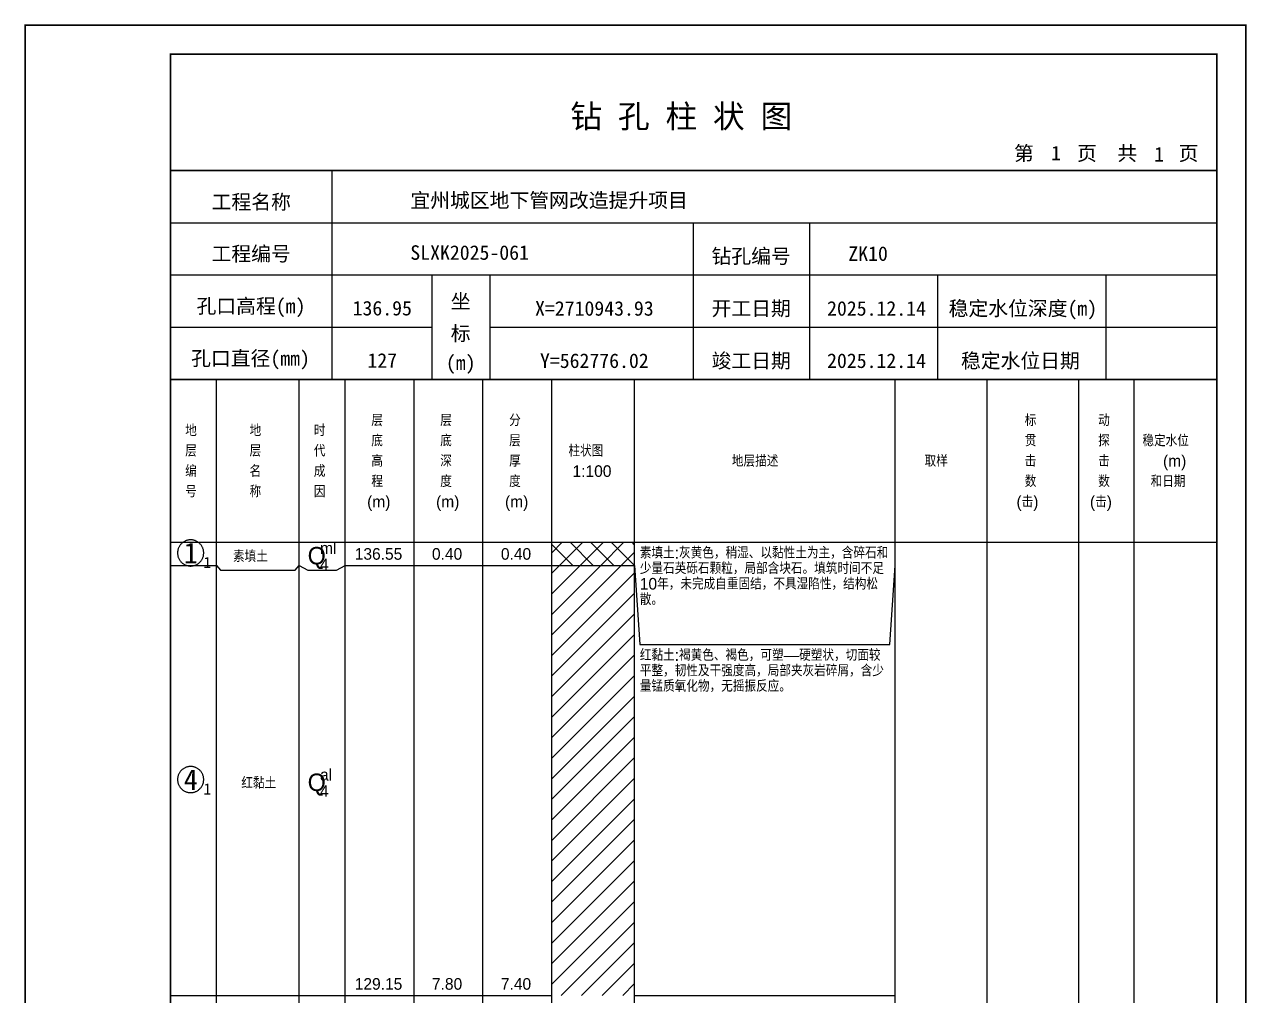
# Model space of a CAD drawing. Header units: millimetres. Extents: x 12489 to 89920, y 4630 to 4927.
# Drawn here: x 40429.3 to 40639.6, y 4759.7 to 4926.8 of the extents above; entities that cross this region are included whole.
import ezdxf
from ezdxf.enums import TextEntityAlignment as Align

# ---------------------------------------------------------------- set-up
doc = ezdxf.new("R2010")
doc.units = ezdxf.units.MM
doc.layers.add('ZZT_TC', color=7, linetype='Continuous')
doc.styles.add('成果图图块', font='', dxfattribs={"height": 2.5})
doc.styles.add('成果图模板', font='')
doc.styles.add('成果图模板标题', font='simhei.ttf')
doc.styles.add('成果图表体', font='Comfont.shx', dxfattribs={"height": 2, "bigfont": 'Hztxt12a.shx'})
doc.styles.get('成果图图块').set_extended_font_data('FangSong_GB2312')
doc.styles.get('成果图模板').set_extended_font_data('FangSong_GB2312')

# ---------------------------------------------------------------- blocks, each defined once
blk = doc.blocks.new('DCBH-1-1-1220', base_point=(0.3, -0.11))
at = {"layer": 'ZZT_TC', "color": 7}
blk.add_polyline3d([(-0.19, 2.31, 0), (-0.3, 2.31, 0), (-0.41, 2.3, 0), (-0.52, 2.29, 0), (-0.63, 2.27, 0), (-0.73, 2.24, 0), (-0.84, 2.21, 0), (-0.95, 2.18, 0), (-1.05, 2.14, 0), (-1.15, 2.09, 0), (-1.25, 2.04, 0), (-1.35, 1.99, 0), (-1.44, 1.93, 0), (-1.53, 1.87, 0), (-1.62, 1.8, 0), (-1.7, 1.73, 0), (-1.78, 1.65, 0), (-1.86, 1.57, 0), (-1.93, 1.49, 0), (-2, 1.4, 0), (-2.06, 1.31, 0), (-2.12, 1.22, 0), (-2.17, 1.12, 0), (-2.22, 1.02, 0), (-2.27, 0.92, 0), (-2.31, 0.82, 0), (-2.34, 0.71, 0), (-2.37, 0.61, 0), (-2.4, 0.5, 0), (-2.41, 0.39, 0), (-2.43, 0.28, 0), (-2.44, 0.17, 0), (-2.44, 0.06, 0), (-2.44, -0.05, 0), (-2.43, -0.16, 0), (-2.41, -0.27, 0), (-2.4, -0.38, 0), (-2.37, -0.49, 0), (-2.34, -0.6, 0), (-2.31, -0.7, 0), (-2.27, -0.8, 0), (-2.22, -0.9, 0), (-2.17, -1, 0), (-2.12, -1.1, 0), (-2.06, -1.19, 0), (-2, -1.28, 0), (-1.93, -1.37, 0), (-1.86, -1.45, 0), (-1.78, -1.53, 0), (-1.7, -1.61, 0), (-1.62, -1.68, 0), (-1.53, -1.75, 0), (-1.44, -1.81, 0), (-1.35, -1.87, 0), (-1.25, -1.93, 0), (-1.15, -1.98, 0), (-1.05, -2.02, 0), (-0.95, -2.06, 0), (-0.84, -2.1, 0), (-0.73, -2.13, 0), (-0.63, -2.15, 0), (-0.52, -2.17, 0), (-0.41, -2.18, 0), (-0.3, -2.19, 0), (-0.19, -2.19, 0), (-0.08, -2.19, 0), (0.03, -2.18, 0), (0.14, -2.17, 0), (0.25, -2.15, 0), (0.36, -2.13, 0), (0.47, -2.1, 0), (0.57, -2.06, 0), (0.67, -2.02, 0), (0.77, -1.98, 0), (0.87, -1.93, 0), (0.97, -1.87, 0), (1.06, -1.81, 0), (1.15, -1.75, 0), (1.24, -1.68, 0), (1.32, -1.61, 0), (1.4, -1.53, 0), (1.48, -1.45, 0), (1.55, -1.37, 0), (1.62, -1.28, 0), (1.68, -1.19, 0), (1.74, -1.1, 0), (1.8, -1, 0), (1.85, -0.9, 0), (1.89, -0.8, 0), (1.93, -0.7, 0), (1.97, -0.6, 0), (2, -0.49, 0), (2.02, -0.38, 0), (2.04, -0.27, 0), (2.05, -0.16, 0), (2.06, -0.05, 0), (2.06, 0.06, 0), (2.06, 0.17, 0), (2.05, 0.28, 0), (2.04, 0.39, 0), (2.02, 0.5, 0), (2, 0.61, 0), (1.97, 0.71, 0), (1.93, 0.82, 0), (1.89, 0.92, 0), (1.85, 1.02, 0), (1.8, 1.12, 0), (1.74, 1.22, 0), (1.68, 1.31, 0), (1.62, 1.4, 0), (1.55, 1.49, 0), (1.48, 1.57, 0), (1.4, 1.65, 0), (1.32, 1.73, 0), (1.24, 1.8, 0), (1.15, 1.87, 0), (1.06, 1.93, 0), (0.97, 1.99, 0), (0.87, 2.04, 0), (0.77, 2.09, 0), (0.67, 2.14, 0), (0.57, 2.18, 0), (0.47, 2.21, 0), (0.36, 2.24, 0), (0.25, 2.27, 0), (0.14, 2.29, 0), (0.03, 2.3, 0), (-0.08, 2.31, 0), (-0.19, 2.31, 0)], dxfattribs=at)
at = {"style": '成果图图块'}
blk.add_text('1', height=3.57, dxfattribs=at).set_placement((-0.16, -1.74), align=Align.CENTER)
blk.add_text('1', height=1.91, dxfattribs=at).set_placement((2.03, -2.53))
blk = doc.blocks.new('DCBH-1-1-1221', base_point=(0.3, -0.11))
at = {"layer": 'ZZT_TC', "color": 7}
blk.add_polyline3d([(-0.19, 2.31, 0), (-0.3, 2.31, 0), (-0.41, 2.3, 0), (-0.52, 2.29, 0), (-0.63, 2.27, 0), (-0.73, 2.24, 0), (-0.84, 2.21, 0), (-0.95, 2.18, 0), (-1.05, 2.14, 0), (-1.15, 2.09, 0), (-1.25, 2.04, 0), (-1.35, 1.99, 0), (-1.44, 1.93, 0), (-1.53, 1.87, 0), (-1.62, 1.8, 0), (-1.7, 1.73, 0), (-1.78, 1.65, 0), (-1.86, 1.57, 0), (-1.93, 1.49, 0), (-2, 1.4, 0), (-2.06, 1.31, 0), (-2.12, 1.22, 0), (-2.17, 1.12, 0), (-2.22, 1.02, 0), (-2.27, 0.92, 0), (-2.31, 0.82, 0), (-2.34, 0.71, 0), (-2.37, 0.61, 0), (-2.4, 0.5, 0), (-2.41, 0.39, 0), (-2.43, 0.28, 0), (-2.44, 0.17, 0), (-2.44, 0.06, 0), (-2.44, -0.05, 0), (-2.43, -0.16, 0), (-2.41, -0.27, 0), (-2.4, -0.38, 0), (-2.37, -0.49, 0), (-2.34, -0.6, 0), (-2.31, -0.7, 0), (-2.27, -0.8, 0), (-2.22, -0.9, 0), (-2.17, -1, 0), (-2.12, -1.1, 0), (-2.06, -1.19, 0), (-2, -1.28, 0), (-1.93, -1.37, 0), (-1.86, -1.45, 0), (-1.78, -1.53, 0), (-1.7, -1.61, 0), (-1.62, -1.68, 0), (-1.53, -1.75, 0), (-1.44, -1.81, 0), (-1.35, -1.87, 0), (-1.25, -1.93, 0), (-1.15, -1.98, 0), (-1.05, -2.02, 0), (-0.95, -2.06, 0), (-0.84, -2.1, 0), (-0.73, -2.13, 0), (-0.63, -2.15, 0), (-0.52, -2.17, 0), (-0.41, -2.18, 0), (-0.3, -2.19, 0), (-0.19, -2.19, 0), (-0.08, -2.19, 0), (0.03, -2.18, 0), (0.14, -2.17, 0), (0.25, -2.15, 0), (0.36, -2.13, 0), (0.47, -2.1, 0), (0.57, -2.06, 0), (0.67, -2.02, 0), (0.77, -1.98, 0), (0.87, -1.93, 0), (0.97, -1.87, 0), (1.06, -1.81, 0), (1.15, -1.75, 0), (1.24, -1.68, 0), (1.32, -1.61, 0), (1.4, -1.53, 0), (1.48, -1.45, 0), (1.55, -1.37, 0), (1.62, -1.28, 0), (1.68, -1.19, 0), (1.74, -1.1, 0), (1.8, -1, 0), (1.85, -0.9, 0), (1.89, -0.8, 0), (1.93, -0.7, 0), (1.97, -0.6, 0), (2, -0.49, 0), (2.02, -0.38, 0), (2.04, -0.27, 0), (2.05, -0.16, 0), (2.06, -0.05, 0), (2.06, 0.06, 0), (2.06, 0.17, 0), (2.05, 0.28, 0), (2.04, 0.39, 0), (2.02, 0.5, 0), (2, 0.61, 0), (1.97, 0.71, 0), (1.93, 0.82, 0), (1.89, 0.92, 0), (1.85, 1.02, 0), (1.8, 1.12, 0), (1.74, 1.22, 0), (1.68, 1.31, 0), (1.62, 1.4, 0), (1.55, 1.49, 0), (1.48, 1.57, 0), (1.4, 1.65, 0), (1.32, 1.73, 0), (1.24, 1.8, 0), (1.15, 1.87, 0), (1.06, 1.93, 0), (0.97, 1.99, 0), (0.87, 2.04, 0), (0.77, 2.09, 0), (0.67, 2.14, 0), (0.57, 2.18, 0), (0.47, 2.21, 0), (0.36, 2.24, 0), (0.25, 2.27, 0), (0.14, 2.29, 0), (0.03, 2.3, 0), (-0.08, 2.31, 0), (-0.19, 2.31, 0)], dxfattribs=at)
at = {"style": '成果图图块'}
blk.add_text('4', height=3.57, dxfattribs=at).set_placement((-0.16, -1.74), align=Align.CENTER)
blk.add_text('1', height=1.91, dxfattribs=at).set_placement((2.03, -2.53))
blk = doc.blocks.new('钻孔柱状图路桥昇龙制图梁世成校核莫家里.dwg128', base_point=(25, 236))
for p, q in [((52.82, 236), (52.82, 272)), ((25, 263), (205, 263)), ((115, 236), (115, 263)), ((135, 236), (135, 263)), ((25, 254), (205, 254)), ((70, 236), (70, 254)), ((80, 236), (80, 254)), ((157, 236), (157, 254)), ((185.95, 236), (185.95, 254)), ((25, 245), (70, 245)), ((80, 245), (205, 245))]:
    blk.add_line(p, q)
for points, const_width in [([(0, 0), (210, 0), (210, 297), (0, 297)], 0.25), ([(25, 5), (205, 5), (205, 292), (25, 292)], 0.3)]:
    blk.add_lwpolyline(points, close=True, dxfattribs=dict(const_width=const_width))
at = {"const_width": 0.3}
for points in [[(25, 272), (205, 272)], [(25, 236), (205, 236)]]:
    blk.add_lwpolyline(points, dxfattribs=at)
for s, height, style, p in [('钻 孔 柱 状 图', 4, '成果图模板标题', (93.8, 279.31)), ('第', 2.5, '成果图模板', (170.12, 273.7)), ('页', 2.5, '成果图模板', (180.96, 273.7)), ('共', 2.5, '成果图模板', (187.88, 273.7)), ('页', 2.5, '成果图模板', (198.44, 273.7)), ('工程名称', 2.5, '成果图模板', (32.07, 265.32)), ('宜州城区地下管网改造提升项目', 2.5, '成果图模板', (66.26, 265.61)), ('工程编号', 2.5, '成果图模板', (32.05, 256.41)), ('SLXK2025-061', 2.5, '成果图模板', (66.26, 256.61)), ('钻孔编号', 2.5, '成果图模板', (118.08, 256)), ('ZK10', 2.5, '成果图模板', (141.61, 256.43)), ('孔口高程(m)', 2.5, '成果图模板', (29.48, 247.41)), ('坐', 2.5, '成果图模板', (73.21, 248.24)), ('开工日期', 2.5, '成果图模板', (118.08, 247)), ('稳定水位深度(m)', 2.5, '成果图模板', (158.86, 247)), ('标', 2.5, '成果图模板', (73.21, 242.7)), ('孔口直径(mm)', 2.5, '成果图模板', (28.54, 238.41)), ('(m) ', 2.5, '成果图模板', (72.38, 237.65)), ('竣工日期', 2.5, '成果图模板', (118.08, 238)), ('稳定水位日期', 2.5, '成果图模板', (160.99, 238))]:
    blk.add_text(s, height=height, dxfattribs=dict(style=style)).set_placement(p)
at = {"style": '成果图模板'}
for s, p in [('1', (177.35, 273.74)), ('1', (195.08, 273.53)), ('136.95', (61.43, 247.04)), ('X=2710943.93', (97.92, 247)), ('2025.12.14', (146.46, 247)), ('127', (61.43, 238.04)), ('Y=562776.02', (97.92, 238)), ('2025.12.14', (146.46, 238))]:
    blk.add_text(s, height=2.5, dxfattribs=at).set_placement(p, align=Align.CENTER)

msp = doc.modelspace()

# ---------------------------------------------------------------- hatches: boundary and pattern name
at = {"linetype": 'Continuous'}
h = msp.add_hatch(dxfattribs=at)
h.set_pattern_fill('GKSTT', scale=0.5, style=0, pattern_type=2)
h.set_pattern_definition([(45, (0, 0), (-1.76776695, 1.76776695), []), (135, (0, 0), (-1.76776695, -1.76776695), [])])
h.paths.add_polyline_path([(40520.06, 4833.71), (40534.29, 4833.71), (40534.29, 4837.71), (40520.06, 4837.71)])
h = msp.add_hatch(dxfattribs=at)
h.set_pattern_fill('GKNXT', scale=0.5, style=0, pattern_type=2)
h.set_pattern_definition([(45, (0, 0), (-1.76776695, 1.76776695), [])])
h.paths.add_polyline_path([(40520.06, 4759.71), (40534.29, 4759.71), (40534.29, 4833.71), (40520.06, 4833.71)])

# ---------------------------------------------------------------- linework, layer by layer
at = {"color": 0}
for p, q in [((40454.45, 4837.71), (40462.35, 4837.71)), ((40454.45, 4833.71), (40454.45, 4837.71)), ((40462.35, 4833.71), (40462.35, 4837.71)), ((40454.45, 4833.71), (40462.35, 4833.71)), ((40454.45, 4833.71), (40462.35, 4833.71)), ((40454.45, 4759.71), (40454.45, 4833.71)), ((40462.35, 4759.71), (40462.35, 4833.71)), ((40454.45, 4759.71), (40462.35, 4759.71))]:
    msp.add_line(p, q, dxfattribs=at)
for points in [[(40454.45, 4865.71), (40462.35, 4865.71)], [(40454.45, 4837.71), (40454.45, 4865.71)], [(40462.35, 4837.71), (40462.35, 4865.71)], [(40462.35, 4865.71), (40476.58, 4865.71)], [(40462.35, 4837.71), (40462.35, 4865.71)], [(40476.58, 4837.71), (40476.58, 4865.71)], [(40476.58, 4865.71), (40484.49, 4865.71)], [(40476.58, 4837.71), (40476.58, 4865.71)], [(40484.49, 4837.71), (40484.49, 4865.71)], [(40484.49, 4865.71), (40496.35, 4865.71)], [(40484.49, 4837.71), (40484.49, 4865.71)], [(40496.35, 4837.71), (40496.35, 4865.71)], [(40496.35, 4865.71), (40508.2, 4865.71)], [(40496.35, 4837.71), (40496.35, 4865.71)], [(40508.2, 4837.71), (40508.2, 4865.71)], [(40508.2, 4865.71), (40520.06, 4865.71)], [(40508.2, 4837.71), (40508.2, 4865.71)], [(40520.06, 4837.71), (40520.06, 4865.71)], [(40520.06, 4865.71), (40534.29, 4865.71)], [(40520.06, 4837.71), (40520.06, 4865.71)], [(40534.29, 4837.71), (40534.29, 4865.71)], [(40534.29, 4865.71), (40579.11, 4865.71)], [(40534.29, 4837.71), (40534.29, 4865.71)], [(40579.11, 4837.71), (40579.11, 4865.71)], [(40579.11, 4865.71), (40594.92, 4865.71)], [(40579.11, 4837.71), (40579.11, 4865.71)], [(40594.92, 4837.71), (40594.92, 4865.71)], [(40594.92, 4865.71), (40610.73, 4865.71)], [(40594.92, 4837.71), (40594.92, 4865.71)], [(40610.73, 4837.71), (40610.73, 4865.71)], [(40610.73, 4865.71), (40620.22, 4865.71)], [(40610.73, 4837.71), (40610.73, 4865.71)], [(40620.22, 4837.71), (40620.22, 4865.71)], [(40620.22, 4865.71), (40634.45, 4865.71)], [(40620.22, 4837.71), (40620.22, 4865.71)], [(40634.45, 4837.71), (40634.45, 4865.71)], [(40454.45, 4837.71), (40462.35, 4837.71)], [(40454.45, 4643.71), (40454.45, 4837.71)], [(40454.45, 4837.71), (40462.35, 4837.71)], [(40462.35, 4643.71), (40462.35, 4837.71)], [(40462.35, 4837.71), (40476.58, 4837.71)], [(40462.35, 4643.71), (40462.35, 4837.71)], [(40462.35, 4837.71), (40476.58, 4837.71)], [(40462.35, 4833.71), (40462.35, 4837.71)], [(40476.58, 4643.71), (40476.58, 4837.71)], [(40476.58, 4833.71), (40476.58, 4837.71)], [(40476.58, 4837.71), (40484.49, 4837.71)], [(40476.58, 4643.71), (40476.58, 4837.71)], [(40476.58, 4837.71), (40484.49, 4837.71)], [(40476.58, 4832.91), (40476.58, 4837.71)], [(40484.49, 4643.71), (40484.49, 4837.71)], [(40484.49, 4832.91), (40484.49, 4837.71)], [(40484.49, 4837.71), (40496.35, 4837.71)], [(40484.49, 4643.71), (40484.49, 4837.71)], [(40484.49, 4837.71), (40496.35, 4837.71)], [(40484.49, 4837.71), (40496.35, 4837.71)], [(40484.49, 4833.71), (40484.49, 4837.71)], [(40496.35, 4643.71), (40496.35, 4837.71)], [(40496.35, 4833.71), (40496.35, 4837.71)], [(40496.35, 4837.71), (40508.2, 4837.71)], [(40496.35, 4643.71), (40496.35, 4837.71)], [(40496.35, 4837.71), (40508.2, 4837.71)], [(40496.35, 4837.71), (40508.2, 4837.71)], [(40496.35, 4833.71), (40496.35, 4837.71)], [(40508.2, 4643.71), (40508.2, 4837.71)], [(40508.2, 4833.71), (40508.2, 4837.71)], [(40508.2, 4837.71), (40520.06, 4837.71)], [(40508.2, 4643.71), (40508.2, 4837.71)], [(40508.2, 4837.71), (40520.06, 4837.71)], [(40508.2, 4837.71), (40520.06, 4837.71)], [(40508.2, 4833.71), (40508.2, 4837.71)], [(40520.06, 4643.71), (40520.06, 4837.71)], [(40520.06, 4833.71), (40520.06, 4837.71)], [(40520.06, 4837.71), (40534.29, 4837.71)], [(40520.06, 4643.71), (40520.06, 4837.71)], [(40520.06, 4837.71), (40534.29, 4837.71)], [(40534.29, 4643.71), (40534.29, 4837.71)], [(40534.29, 4837.71), (40579.11, 4837.71)], [(40534.29, 4643.71), (40534.29, 4837.71)], [(40534.29, 4837.71), (40579.11, 4837.71)], [(40534.29, 4833.71), (40534.29, 4837.71)], [(40579.11, 4643.71), (40579.11, 4837.71)], [(40579.11, 4833.71), (40579.11, 4837.71)], [(40579.11, 4837.71), (40594.92, 4837.71)], [(40579.11, 4643.71), (40579.11, 4837.71)], [(40579.11, 4837.71), (40594.92, 4837.71)], [(40594.92, 4643.71), (40594.92, 4837.71)], [(40594.92, 4837.71), (40610.73, 4837.71)], [(40594.92, 4643.71), (40594.92, 4837.71)], [(40594.92, 4837.71), (40610.73, 4837.71)], [(40610.73, 4643.71), (40610.73, 4837.71)], [(40610.73, 4837.71), (40620.22, 4837.71)], [(40610.73, 4643.71), (40610.73, 4837.71)], [(40610.73, 4837.71), (40620.22, 4837.71)], [(40620.22, 4643.71), (40620.22, 4837.71)], [(40620.22, 4837.71), (40634.45, 4837.71)], [(40620.22, 4643.71), (40620.22, 4837.71)], [(40620.22, 4837.71), (40634.45, 4837.71)], [(40634.45, 4643.71), (40634.45, 4837.71)], [(40462.35, 4833.71), (40463.06, 4832.91)], [(40462.35, 4759.71), (40462.35, 4833.71)], [(40475.87, 4832.91), (40476.58, 4833.71)], [(40476.58, 4759.71), (40476.58, 4833.71)], [(40476.58, 4833.71), (40478.08, 4832.91)], [(40482.99, 4832.91), (40484.49, 4833.71)], [(40484.49, 4833.71), (40496.35, 4833.71)], [(40484.49, 4833.71), (40496.35, 4833.71)], [(40484.49, 4759.71), (40484.49, 4833.71)], [(40496.35, 4759.71), (40496.35, 4833.71)], [(40496.35, 4833.71), (40508.2, 4833.71)], [(40496.35, 4833.71), (40508.2, 4833.71)], [(40496.35, 4759.71), (40496.35, 4833.71)], [(40508.2, 4759.71), (40508.2, 4833.71)], [(40508.2, 4833.71), (40520.06, 4833.71)], [(40508.2, 4833.71), (40520.06, 4833.71)], [(40508.2, 4759.71), (40508.2, 4833.71)], [(40520.06, 4759.71), (40520.06, 4833.71)], [(40534.29, 4833.71), (40535.19, 4820.11)], [(40534.29, 4759.71), (40534.29, 4833.71)], [(40578.22, 4820.11), (40579.11, 4833.71)], [(40579.11, 4759.71), (40579.11, 4833.71)], [(40463.06, 4832.91), (40475.87, 4832.91)], [(40476.58, 4759.71), (40476.58, 4832.91)], [(40478.08, 4832.91), (40482.99, 4832.91)], [(40484.49, 4759.71), (40484.49, 4832.91)], [(40535.19, 4820.11), (40578.22, 4820.11)], [(40462.35, 4759.71), (40476.58, 4759.71)], [(40476.58, 4759.71), (40484.49, 4759.71)], [(40484.49, 4759.71), (40496.35, 4759.71)], [(40496.35, 4759.71), (40508.2, 4759.71)], [(40508.2, 4759.71), (40520.06, 4759.71)], [(40534.29, 4759.71), (40579.11, 4759.71)]]:
    msp.add_lwpolyline(points, dxfattribs=at)
at = {"color": 7, "flags": 128}
msp.add_lwpolyline([(40520.06, 4833.71), (40534.29, 4833.71)], dxfattribs=at)

# ---------------------------------------------------------------- block references
for name, p in [('钻孔柱状图路桥昇龙制图梁世成校核莫家里.dwg128', (40454.45, 4865.71)), ('DCBH-1-1-1220', (40458.4, 4835.71)), ('DCBH-1-1-1221', (40458.4, 4796.71))]:
    msp.add_blockref(name, p)

# ---------------------------------------------------------------- texts
at = {"color": 0, "style": '成果图表体'}
for s, height, p in [('层', 2, (40489, 4857.71)), ('层', 2, (40500.85, 4857.71)), ('分', 2, (40512.71, 4857.71)), ('标', 2, (40601.41, 4857.71)), ('动', 2, (40614.05, 4857.71)), ('地', 2, (40456.98, 4855.96)), ('地', 2, (40468.05, 4855.96)), ('时', 2, (40479.11, 4855.96)), ('底', 2, (40489, 4854.21)), ('底', 2, (40500.85, 4854.21)), ('层', 2, (40512.71, 4854.21)), ('贯', 2, (40601.41, 4854.21)), ('探', 2, (40614.05, 4854.21)), ('稳定水位', 2, (40621.65, 4854.21)), ('层', 2, (40456.98, 4852.46)), ('层', 2, (40468.05, 4852.46)), ('代', 2, (40479.11, 4852.46)), ('高', 2, (40489, 4850.71)), ('深', 2, (40500.85, 4850.71)), ('厚', 2, (40512.71, 4850.71)), ('柱状图', 2, (40522.91, 4852.46)), ('地层描述', 2, (40551.02, 4850.71)), ('取样', 2, (40584.18, 4850.71)), ('击', 2, (40601.41, 4850.71)), ('击', 2, (40614.05, 4850.71)), ('(m)', 2, (40625.2, 4850.71)), ('编', 2, (40456.98, 4848.96)), ('名', 2, (40468.05, 4848.96)), ('成', 2, (40479.11, 4848.96)), ('1:100', 2, (40523.62, 4848.96)), ('程', 2, (40489, 4847.21)), ('度', 2, (40500.85, 4847.21)), ('度', 2, (40512.71, 4847.21)), ('数', 2, (40601.41, 4847.21)), ('数', 2, (40614.05, 4847.21)), ('和日期', 2, (40623.07, 4847.21)), ('号', 2, (40456.98, 4845.46)), ('称', 2, (40468.05, 4845.46)), ('因', 2, (40479.11, 4845.46)), ('(m)', 2, (40488.28, 4843.71)), ('(m)', 2, (40500.14, 4843.71)), ('(m)', 2, (40512, 4843.71)), ('(击)', 2, (40599.99, 4843.71)), ('(击)', 2, (40612.63, 4843.71)), ('素填土', 2, (40465.2, 4834.31)), ('Q', 3, (40478.05, 4833.91)), ('ml', 2, (40480.18, 4835.71)), ('136.55', 2, (40486.15, 4834.71)), ('0.40', 2, (40499.43, 4834.71)), ('0.40', 2, (40511.29, 4834.71)), ('4', 2, (40480.18, 4832.91)), ('Q', 3, (40478.05, 4794.91)), ('al', 2, (40480.18, 4796.71)), ('红黏土', 2, (40466.63, 4795.31)), ('4', 2, (40480.18, 4793.91)), ('129.15', 2, (40486.15, 4760.71)), ('7.80', 2, (40499.43, 4760.71)), ('7.40', 2, (40511.29, 4760.71))]:
    msp.add_text(s, height=height, dxfattribs=at).set_placement(p)
at = {"color": 0, "char_height": 2, "width": 43.0292, "attachment_point": 1, "line_spacing_factor": 0.8, "style": '成果图表体'}
for s, insert in [('素填土:灰黄色，稍湿、以黏性土为主，含碎石和少量石英砾石颗粒，局部含块石。填筑时间不足10年，未完成自重固结，不具湿陷性，结构松散。', (40535.19, 4836.91)), ('红黏土:褐黄色、褐色，可塑—硬塑状，切面较平整，韧性及干强度高，局部夹灰岩碎屑，含少量锰质氧化物，无摇振反应。', (40535.19, 4819.31))]:
    msp.add_mtext(s, dxfattribs=dict(at, insert=insert))

doc.saveas('drawing.dxf')
